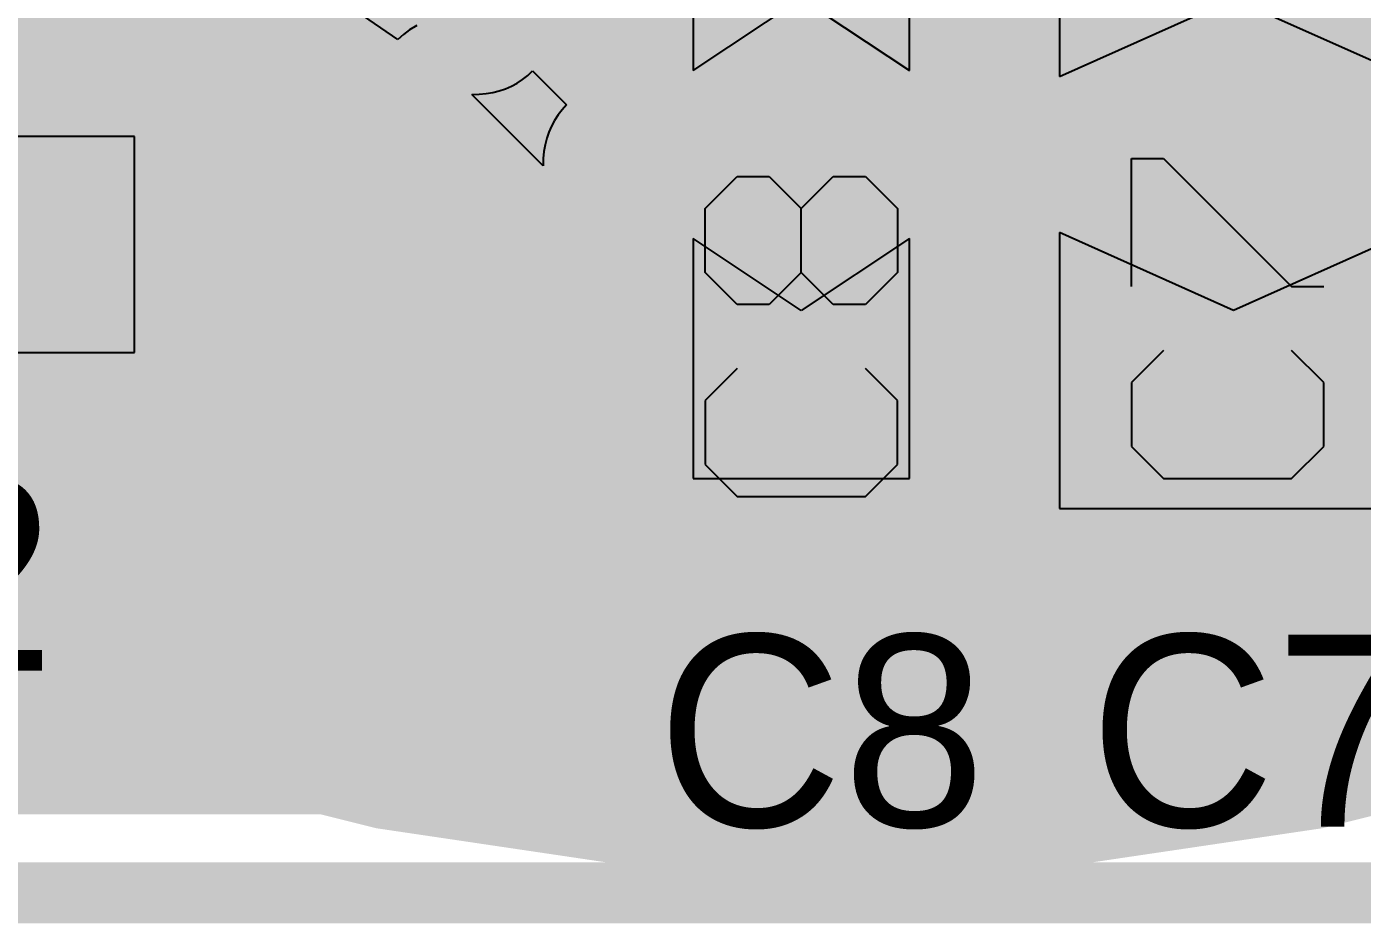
# Model space of a CAD drawing. Header units: millimetres. Extents: x 102.9 to 127.1, y 44.5 to 70.5.
# Drawn here: x 111.57 to 117.14, y 44.5 to 48.23 of the extents above; entities that cross this region are included whole.
import ezdxf

# ---------------------------------------------------------------- set-up
doc = ezdxf.new("R2010")
doc.units = ezdxf.units.MM
for name, color, linetype in [('BottomLayer', 5, 'Continuous'), ('BottomOverlay', 54, 'Continuous'), ('KeepOutLayer', 6, 'Continuous'), ('Mechanical3', 76, 'Continuous'), ('MultiLayer', 9, 'Continuous'), ('TopLayer', 1, 'Continuous'), ('TopOverlay', 2, 'Continuous'), ('TopPaste', 8, 'Continuous'), ('TopSolder', 216, 'Continuous'), ('ViaHoleLayer', 16, 'Continuous')]:
    doc.layers.add(name, color=color, linetype=linetype)

# ---------------------------------------------------------------- blocks, each defined once
blk = doc.blocks.new('3034_TR_B_12')
at = {"layer": 'BottomOverlay', "const_width": 0.1999996}
blk.add_lwpolyline([(10.00000032, -0.0999998, 1), (-10.00000032, -0.0999998, 1)], format="xyb", close=True, dxfattribs=at)
at = {"layer": 'BottomOverlay', "const_width": 0.254}
blk.add_lwpolyline([(7.89999944, 7.89999944), (-7.800002179999999, 7.89999944)], dxfattribs=at)
blk = doc.blocks.new('RC0603_16')
at = {"layer": 'Mechanical3'}
for p, q in [((-1.15000024, -0.3999992), (-1.15000024, 0.39974266)), ((-1.15000024, 0.39974266), (-0.7501280399999999, 0.39974266)), ((-0.7501280399999999, 0.39974266), (-0.616839, 0.2664536199999999)), ((-0.2169668, 0.39974266), (-0.35025838, 0.2664536199999999)), ((0.04961382, 0.39974266), (-0.2169668, 0.39974266)), ((0.18290286, 0.2664536199999999), (0.04961382, 0.39974266)), ((-0.616839, 0.2664536199999999), (-0.616839, -0.000127)), ((0.18290286, 0.13316204), (0.18290286, 0.2664536199999999)), ((-0.35025838, -0.3999992), (0.18290286, 0.13316204)), ((-0.616839, -0.000127), (-0.7501280399999999, -0.13341858)), ((-0.7501280399999999, -0.13341858), (-1.15000024, -0.13341858)), ((-0.88341962, -0.13341858), (-0.616839, -0.3999992)), ((0.18290286, -0.3999992), (-0.35025838, -0.3999992))]:
    blk.add_line(p, q, dxfattribs=at)
at = {"layer": 'TopLayer'}
for points in [[(-1.12499902, -0.4499991), (-0.4250004199999999, -0.4499991), (-1.12499902, 0.4499991), (-0.4250004199999999, 0.4499991)], [(1.12439958, 0.4499991), (0.42440098, 0.4499991), (1.12439958, -0.4499991), (0.42440098, -0.4499991)]]:
    blk.add_solid(points, dxfattribs=at)
at = {"layer": 'TopOverlay', "const_width": 0.17800066}
for points in [[(-1.32499862, 0.65000124), (1.32500116, 0.65000124)], [(-1.32499862, -0.65000124), (-1.32499862, 0.65000124)], [(1.32500116, -0.65000124), (1.32500116, 0.65000124)], [(-1.32499862, -0.65000124), (1.32500116, -0.65000124)]]:
    blk.add_lwpolyline(points, dxfattribs=at)
at = {"layer": 'TopOverlay', "const_width": 0.08899906}
for points in [[(-1.36949942, 0.65000124, 1), (-1.28049782, 0.65000124, 1)], [(-1.36949942, 0.65000124, 1), (-1.28049782, 0.65000124, 1)], [(1.28050036, 0.65000124, 1), (1.36950196, 0.65000124, 1)], [(1.28050036, 0.65000124, 1), (1.36950196, 0.65000124, 1)], [(-1.36949942, -0.65000124, 1), (-1.28049782, -0.65000124, 1)], [(-1.36949942, -0.65000124, 1), (-1.28049782, -0.65000124, 1)], [(1.28050036, -0.65000124, 1), (1.36950196, -0.65000124, 1)], [(1.28050036, -0.65000124, 1), (1.36950196, -0.65000124, 1)]]:
    blk.add_lwpolyline(points, format="xyb", close=True, dxfattribs=at)
at = {"layer": 'TopPaste'}
for p, q in [((-1.12499902, 0.4499991), (-1.12499902, -0.4499991)), ((-0.4250004199999999, 0.4499991), (-1.12499902, 0.4499991)), ((-0.62500002, 0), (-0.4250004199999999, 0.4499991)), ((1.12439958, 0.4499991), (0.42440098, 0.4499991)), ((0.42440098, 0.4499991), (0.62440058, 0)), ((1.12439958, -0.4499991), (1.12439958, 0.4499991)), ((-0.4250004199999999, -0.4499991), (-0.62500002, 0)), ((0.62440058, 0), (0.42440098, -0.4499991)), ((-1.12499902, -0.4499991), (-0.4250004199999999, -0.4499991)), ((0.42440098, -0.4499991), (1.12439958, -0.4499991))]:
    blk.add_line(p, q, dxfattribs=at)
at = {"layer": 'TopSolder'}
for points in [[(-1.17499892, -0.499999), (-0.37500052, -0.499999), (-1.17499892, 0.499999), (-0.37500052, 0.499999)], [(1.17439948, 0.499999), (0.37440108, 0.499999), (1.17439948, -0.499999), (0.37440108, -0.499999)]]:
    blk.add_solid(points, dxfattribs=at)
blk = doc.blocks.new('RC0805_24')
at = {"layer": 'Mechanical3'}
for p, q in [((-1.49999954, 0.42474134), (-1.49999954, -0.37500052)), ((-0.5669661, 0.42474134), (-0.7002576799999999, 0.2914523)), ((-0.30038548, 0.42474134), (-0.5669661, 0.42474134)), ((-0.16709644, 0.2914523), (-0.30038548, 0.42474134)), ((-0.16709644, 0.15816072), (-0.16709644, 0.2914523)), ((-0.7002576799999999, -0.37500052), (-0.16709644, 0.15816072)), ((-1.49999954, -0.37500052), (-0.9668382999999999, -0.37500052)), ((-0.16709644, -0.37500052), (-0.7002576799999999, -0.37500052))]:
    blk.add_line(p, q, dxfattribs=at)
at = {"layer": 'TopLayer'}
for points in [[(-1.47500086, 0.6999985999999999), (-1.47500086, -0.6999985999999999), (-0.4250004199999999, 0.6999985999999999), (-0.4250004199999999, -0.6999985999999999)], [(1.47499832, -0.6999985999999999), (1.47499832, 0.6999985999999999), (0.4249978799999999, -0.6999985999999999), (0.4249978799999999, 0.6999985999999999)]]:
    blk.add_solid(points, dxfattribs=at)
at = {"layer": 'TopOverlay', "const_width": 0.0999998}
for points in [[(1.6699992, 0.89000076), (-1.67000174, 0.89000076)], [(-1.67000174, 0.89000076), (-1.67000174, -0.89000076)], [(1.6699992, 0.89000076), (1.6699992, -0.89000076)], [(1.6699992, -0.89000076), (-1.67000174, -0.89000076)]]:
    blk.add_lwpolyline(points, dxfattribs=at)
at = {"layer": 'TopOverlay', "const_width": 0.0499999}
for points in [[(-1.69500042, 0.89000076, 1), (-1.64500306, 0.89000076, 1)], [(-1.69500042, 0.89000076, 1), (-1.64500306, 0.89000076, 1)], [(1.64500052, 0.89000076, 1), (1.69499788, 0.89000076, 1)], [(1.64500052, 0.89000076, 1), (1.69499788, 0.89000076, 1)], [(-1.69500042, -0.89000076, 1), (-1.64500306, -0.89000076, 1)], [(-1.69500042, -0.89000076, 1), (-1.64500306, -0.89000076, 1)], [(1.64500052, -0.89000076, 1), (1.69499788, -0.89000076, 1)], [(1.64500052, -0.89000076, 1), (1.69499788, -0.89000076, 1)]]:
    blk.add_lwpolyline(points, format="xyb", close=True, dxfattribs=at)
at = {"layer": 'TopPaste'}
for p, q in [((-1.47500086, 0.7000011399999999), (-1.47500086, -0.7000011399999999)), ((-0.4250004199999999, 0.7000011399999999), (-1.47500086, 0.7000011399999999)), ((-0.75000104, 0), (-0.4250004199999999, 0.7000011399999999)), ((1.47499832, 0.7000011399999999), (0.4249978799999999, 0.7000011399999999)), ((0.4249978799999999, 0.7000011399999999), (0.7499985, 0)), ((1.47499832, -0.7000011399999999), (1.47499832, 0.7000011399999999)), ((-0.4250004199999999, -0.7000011399999999), (-0.75000104, 0)), ((0.7499985, 0), (0.4249978799999999, -0.7000011399999999)), ((-1.47500086, -0.7000011399999999), (-0.4250004199999999, -0.7000011399999999)), ((0.4249978799999999, -0.7000011399999999), (1.47499832, -0.7000011399999999))]:
    blk.add_line(p, q, dxfattribs=at)
at = {"layer": 'TopSolder'}
for points in [[(-1.52500076, 0.7499985), (-1.52500076, -0.7499985), (-0.37500052, 0.7499985), (-0.37500052, -0.7499985)], [(1.52499822, -0.7499985), (1.52499822, 0.7499985), (0.37499798, -0.7499985), (0.37499798, 0.7499985)]]:
    blk.add_solid(points, dxfattribs=at)
blk = doc.blocks.new('CC0603_38')
at = {"layer": 'Mechanical3'}
for p, q in [((-1.29170938, 0.39974266), (-1.42500096, 0.2664536199999999)), ((-1.02512876, 0.39974266), (-1.29170938, 0.39974266)), ((-0.8918397199999999, 0.2664536199999999), (-1.02512876, 0.39974266)), ((-0.6252591, 0.2664536199999999), (-0.4919675199999999, 0.39974266)), ((-0.4919675199999999, 0.39974266), (-0.2253869, 0.39974266)), ((-0.2253869, 0.39974266), (-0.09209786, 0.2664536199999999)), ((-1.42500096, 0.2664536199999999), (-1.42500096, -0.26670762)), ((-0.6252591, 0.13316204), (-0.6252591, 0.2664536199999999)), ((-0.09209786, 0.2664536199999999), (-0.09209786, 0.13316204)), ((-0.4919675199999999, -0.000127), (-0.6252591, 0.13316204)), ((-0.09209786, 0.13316204), (-0.2253869, -0.000127)), ((-0.6252591, -0.13341858), (-0.4919675199999999, -0.000127)), ((-0.4919675199999999, -0.000127), (-0.2253869, -0.000127)), ((-0.2253869, -0.000127), (-0.09209786, -0.13341858)), ((-0.6252591, -0.26670762), (-0.6252591, -0.13341858)), ((-0.09209786, -0.13341858), (-0.09209786, -0.26670762)), ((-1.42500096, -0.26670762), (-1.29170938, -0.3999992)), ((-1.02512876, -0.3999992), (-0.8918397199999999, -0.26670762)), ((-0.4919675199999999, -0.3999992), (-0.6252591, -0.26670762)), ((-0.09209786, -0.26670762), (-0.2253869, -0.3999992)), ((-1.29170938, -0.3999992), (-1.02512876, -0.3999992)), ((-0.2253869, -0.3999992), (-0.4919675199999999, -0.3999992))]:
    blk.add_line(p, q, dxfattribs=at)
at = {"layer": 'TopLayer'}
for points in [[(-1.34999984, -0.4499991), (-0.35000184, -0.4499991), (-1.34999984, 0.4499991), (-0.35000184, 0.4499991)], [(1.3499973, 0.4499991), (0.3499993, 0.4499991), (1.3499973, -0.4499991), (0.3499993, -0.4499991)]]:
    blk.add_solid(points, dxfattribs=at)
at = {"layer": 'TopOverlay', "const_width": 0.17800066}
for points in [[(-1.5329408, -0.64693038, -0.2011811506940076), (-1.5318105, 0.6496304)], [(1.53360882, 0.6496304, -0.2011811506940095), (1.53473912, -0.64693038)]]:
    blk.add_lwpolyline(points, format="xyb", dxfattribs=at)
at = {"layer": 'TopOverlay', "const_width": 0.08899906}
for points in [[(-1.5763113, 0.6496304, 1), (-1.4873097, 0.6496304, 1)], [(-1.56950156, 0.65000124, 1), (-1.48049996, 0.65000124, 1)], [(1.48049742, 0.65000124, 1), (1.56949902, 0.65000124, 1)], [(1.48910802, 0.6496304, 1), (1.57810962, 0.6496304, 1)], [(-1.5774416, -0.64693038, 1), (-1.48844, -0.64693038, 1)], [(-1.56760164, -0.6476999999999999, 1), (-1.47860004, -0.6476999999999999, 1)], [(1.48039836, -0.6476999999999999, 1), (1.56939996, -0.6476999999999999, 1)], [(1.49023832, -0.64693038, 1), (1.57923992, -0.64693038, 1)]]:
    blk.add_lwpolyline(points, format="xyb", close=True, dxfattribs=at)
at = {"layer": 'TopOverlay', "const_width": 0.17800066}
for points in [[(-1.52500076, 0.65000124), (1.52499822, 0.65000124)], [(-1.52310084, -0.6476999999999999), (1.52489916, -0.6476999999999999)]]:
    blk.add_lwpolyline(points, dxfattribs=at)
at = {"layer": 'TopPaste'}
for p, q in [((-1.34999984, 0.4499991), (-1.34999984, -0.4499991)), ((-0.35000184, 0.4499991), (-1.34999984, 0.4499991)), ((-0.65000124, 0), (-0.35000184, 0.4499991)), ((1.3499973, 0.4499991), (0.3499993, 0.4499991)), ((0.3499993, 0.4499991), (0.6499986999999999, 0)), ((1.3499973, -0.4499991), (1.3499973, 0.4499991)), ((-0.35000184, -0.4499991), (-0.65000124, 0)), ((0.6499986999999999, 0), (0.3499993, -0.4499991)), ((-1.34999984, -0.4499991), (-0.35000184, -0.4499991)), ((0.3499993, -0.4499991), (1.3499973, -0.4499991))]:
    blk.add_line(p, q, dxfattribs=at)
at = {"layer": 'TopSolder'}
for points in [[(-1.39999974, -0.499999), (-0.30000194, -0.499999), (-1.39999974, 0.499999), (-0.30000194, 0.499999)], [(1.3999972, 0.499999), (0.2999994, 0.499999), (1.3999972, -0.499999), (0.2999994, -0.499999)]]:
    blk.add_solid(points, dxfattribs=at)
blk = doc.blocks.new('CC0805_39')
at = {"layer": 'Mechanical3'}
for p, q in [((-1.2167108, 0.42474388), (-1.35000238, 0.29145484)), ((-0.9501301799999999, 0.42474388), (-1.2167108, 0.42474388)), ((-0.8168411400000001, 0.29145484), (-0.9501301799999999, 0.42474388)), ((-0.55026052, 0.42474388), (-0.01709928, 0.42474388)), ((-0.01709928, 0.42474388), (-0.01709928, 0.29145484)), ((-1.35000238, 0.29145484), (-1.35000238, -0.2417064)), ((-0.01709928, 0.29145484), (-0.55026052, -0.2417064)), ((-1.35000238, -0.2417064), (-1.2167108, -0.37499798)), ((-0.9501301799999999, -0.37499798), (-0.8168411400000001, -0.2417064)), ((-0.55026052, -0.2417064), (-0.55026052, -0.37499798)), ((-1.2167108, -0.37499798), (-0.9501301799999999, -0.37499798))]:
    blk.add_line(p, q, dxfattribs=at)
at = {"layer": 'TopLayer'}
for points in [[(-1.47499832, 0.72499982), (-1.47499832, -0.72499982), (-0.32499808, 0.72499982), (-0.32499808, -0.72499982)], [(1.4750034, -0.72499982), (1.4750034, 0.72499982), (0.32500316, -0.72499982), (0.32500316, 0.72499982)]]:
    blk.add_solid(points, dxfattribs=at)
at = {"layer": 'TopOverlay', "const_width": 0.0999998}
for points in [[(-1.6499967, 0.90000074), (1.65000178, 0.90000074)], [(-1.6499967, 0.90000074), (-1.6499967, -0.90000074)], [(1.65000178, 0.90000074), (1.65000178, -0.90000074)], [(-1.6499967, -0.90000074), (1.65000178, -0.90000074)]]:
    blk.add_lwpolyline(points, dxfattribs=at)
at = {"layer": 'TopOverlay', "const_width": 0.0499999}
for points in [[(-1.67499538, 0.90000074, 1), (-1.62499802, 0.90000074, 1)], [(-1.67499538, 0.90000074, 1), (-1.62499802, 0.90000074, 1)], [(1.6250031, 0.90000074, 1), (1.67500046, 0.90000074, 1)], [(1.6250031, 0.90000074, 1), (1.67500046, 0.90000074, 1)], [(-1.67499538, -0.90000074, 1), (-1.62499802, -0.90000074, 1)], [(-1.67499538, -0.90000074, 1), (-1.62499802, -0.90000074, 1)], [(1.6250031, -0.90000074, 1), (1.67500046, -0.90000074, 1)], [(1.6250031, -0.90000074, 1), (1.67500046, -0.90000074, 1)]]:
    blk.add_lwpolyline(points, format="xyb", close=True, dxfattribs=at)
at = {"layer": 'TopPaste'}
for p, q in [((-0.32499808, 0.72499982), (-1.47499832, 0.72499982)), ((-1.47499832, 0.72499982), (-1.47499832, -0.72499982)), ((-0.6499986999999999, 0), (-0.32499808, 0.72499982)), ((1.47500086, 0.72499982), (0.32500062, 0.72499982)), ((0.32500062, 0.72499982), (0.65000124, 0)), ((1.47500086, -0.72499982), (1.47500086, 0.72499982)), ((-0.32499808, -0.72499982), (-0.6499986999999999, 0)), ((0.65000124, 0), (0.32500062, -0.72499982)), ((-1.47499832, -0.72499982), (-0.32499808, -0.72499982)), ((0.32500062, -0.72499982), (1.47500086, -0.72499982))]:
    blk.add_line(p, q, dxfattribs=at)
at = {"layer": 'TopSolder'}
for points in [[(-1.52499822, 0.77499972), (-1.52499822, -0.77499972), (-0.27499818, 0.77499972), (-0.27499818, -0.77499972)], [(1.5250033, -0.77499972), (1.5250033, 0.77499972), (0.27500326, -0.77499972), (0.27500326, 0.77499972)]]:
    blk.add_solid(points, dxfattribs=at)

msp = doc.modelspace()

# ---------------------------------------------------------------- linework, layer by layer
at = {"layer": 'BottomLayer'}
for p, q in [((113.66111634, 48.02909114), (113.68157096, 48.04798874)), ((113.68157096, 48.04798874), (113.82299054, 47.90656662)), ((113.59321706, 47.98452683999999), (113.61694066, 47.99735892)), ((113.61694066, 47.99735892), (113.63957206, 48.01221538)), ((113.63957206, 48.01221538), (113.66111634, 48.02909114)), ((113.42800276, 47.94998537999999), (113.45826178, 47.95068895999999)), ((113.72498464, 47.65299842), (113.42800276, 47.94998537999999)), ((113.45826178, 47.95068895999999), (113.48743114, 47.95341184)), ((113.48743114, 47.95341184), (113.51551338, 47.9581591)), ((113.51551338, 47.9581591), (113.54250342, 47.96492566)), ((113.54250342, 47.96492566), (113.56840634, 47.9737166)), ((113.56840634, 47.9737166), (113.59321706, 47.98452683999999)), ((113.80409294, 47.88611453999999), (113.78721464, 47.86457026)), ((113.82299054, 47.90656662), (113.80409294, 47.88611453999999)), ((113.77236072, 47.84193631999999), (113.75952864, 47.81821526)), ((113.78721464, 47.86457026), (113.77236072, 47.84193631999999)), ((113.73992746, 47.76750162), (113.73315836, 47.74051158)), ((113.74871586, 47.79340199999999), (113.73992746, 47.76750162)), ((113.75952864, 47.81821526), (113.74871586, 47.79340199999999)), ((113.72841364, 47.71242934), (113.72568822, 47.68325998)), ((113.73315836, 47.74051158), (113.72841364, 47.71242934)), ((113.72568822, 47.68325998), (113.72498464, 47.65299842))]:
    msp.add_line(p, q, dxfattribs=at)
at = {"layer": 'BottomLayer', "const_width": 0.1999996}
for points in [[(111.10834268, 49.38233964), (112.82520234, 47.66547997999999)], [(113.72499988, 46.95000008), (115.97500046, 49.20000066)], [(110.82499806, 49.10000085999999), (112.97499884, 46.95000008)], [(114.0083445, 46.6676613), (116.25733924, 48.91665604)], [(116.89999988, 46.30000138), (116.89999988, 48.93431666)], [(110.65931386, 48.70000166), (112.69165422, 46.6676613)], [(113.42500302, 47.65000122), (114.3999998, 48.624998)], [(112.29077872, 48.1999036), (112.96210326, 48.1999036)], [(115.5405868, 48.1999036), (116.89999988, 48.1999036)], [(112.49077832, 47.999904), (112.93759226, 47.999904)], [(115.3405872, 47.999904), (116.89999988, 47.999904)], [(103.45707274, 47.7999044), (111.55941112, 47.7999044)], [(112.69077792, 47.7999044), (112.84402882, 47.7999044)], [(115.1405876, 47.7999044), (116.89999988, 47.7999044)], [(113.42500048, 47.65000122), (113.42500302, 47.65000122)], [(103.45707274, 47.5999048), (111.75941072, 47.5999048)], [(114.940588, 47.5999048), (116.89999988, 47.5999048)], [(103.60396348, 47.3999052), (111.95941032, 47.3999052)], [(114.7405884, 47.3999052), (116.89999988, 47.3999052)], [(103.80396308, 47.19990559999999), (112.15940992, 47.19990559999999)], [(114.5405888, 47.19990559999999), (116.89999988, 47.19990559999999)], [(104.00396268, 46.999906), (112.35940952, 46.999906)], [(114.3405892, 46.999906), (116.89999988, 46.999906)], [(112.97499884, 46.95000008), (113.72499988, 46.95000008)], [(104.20396228, 46.7999064), (112.55940912, 46.7999064)], [(114.1405896, 46.7999064), (116.89999988, 46.7999064)], [(104.40396188, 46.5999068), (112.78151942, 46.5999068)], [(113.9184793, 46.5999068), (116.89999988, 46.5999068)], [(112.97499884, 46.55000088), (113.72499988, 46.55000088)], [(104.60396148, 46.39990719999999), (116.89999988, 46.39990719999999)], [(104.80396108, 46.1999076), (116.91272528, 46.1999076)], [(105.00396068, 45.999908), (117.03440906, 45.999908)], [(117.0176603, 46.01665676), (117.44165488, 45.59266218)], [(105.20396028, 45.79990839999999), (117.23440866, 45.79990839999999)], [(105.40395988, 45.59990879999999), (117.43440826, 45.59990879999999)], [(105.60395948, 45.3999092), (117.37422042, 45.3999092)], [(105.80395908, 45.1999096), (117.35804062, 45.1999096)], [(105.9518709, 45.05199778), (117.39014622, 45.05199778)]]:
    msp.add_lwpolyline(points, dxfattribs=at)
for points in [[(113.06107944, 48.12703354, -0.2701195128479454), (112.7253397, 48.74684688)], [(112.82520234, 47.66547997999999, -0.2271128822824044), (113.06107944, 48.12703354)], [(112.97499884, 46.55000088, -0.199374349183068), (112.69165422, 46.6676613)], [(112.97499884, 46.55000088, -0.198912367379658), (112.69215714, 46.66715838)], [(114.0083445, 46.6676613, -0.1993743491830898), (113.72499988, 46.55000088)], [(114.00784158, 46.66715838, -0.198912367379658), (113.72499988, 46.55000088)], [(117.0176603, 46.01665676, -0.1993743491831203), (116.89999988, 46.30000138)], [(117.01715738, 46.01715968, -0.198912367379658), (116.89999988, 46.30000138)]]:
    msp.add_lwpolyline(points, format="xyb", dxfattribs=at)
at = {"layer": 'BottomLayer'}
for points, const_width in [([(112.24077882, 48.1999036, 1), (112.34077862, 48.1999036, 1)], 0.0999998), ([(112.91210336, 48.1999036, 1), (113.01210316, 48.1999036, 1)], 0.0999998), ([(115.4905869, 48.1999036, 1), (115.5905867, 48.1999036, 1)], 0.0999998), ([(116.84999998, 48.1999036, 1), (116.94999978, 48.1999036, 1)], 0.0999998), ([(113.01107954, 48.12703354, 1), (113.11107934, 48.12703354, 1)], 0.0999998), ([(113.01107954, 48.12703354, 1), (113.11107934, 48.12703354, 1)], 0.0999998), ([(112.44077842, 47.999904, 1), (112.54077822, 47.999904, 1)], 0.0999998), ([(112.88759236, 47.999904, 1), (112.98759216, 47.999904, 1)], 0.0999998), ([(115.2905873, 47.999904, 1), (115.3905871, 47.999904, 1)], 0.0999998), ([(116.84999998, 47.999904, 1), (116.94999978, 47.999904, 1)], 0.0999998), ([(113.27500078, 47.65000122, 1), (113.57500018, 47.65000122, 1)], 0.2999994), ([(111.50941122, 47.7999044, 1), (111.60941102, 47.7999044, 1)], 0.0999998), ([(112.64077802, 47.7999044, 1), (112.74077782, 47.7999044, 1)], 0.0999998), ([(112.79402892, 47.7999044, 1), (112.89402872, 47.7999044, 1)], 0.0999998), ([(115.0905877, 47.7999044, 1), (115.1905875, 47.7999044, 1)], 0.0999998), ([(116.84999998, 47.7999044, 1), (116.94999978, 47.7999044, 1)], 0.0999998), ([(112.77520244, 47.66547997999999, 1), (112.87520224, 47.66547997999999, 1)], 0.0999998), ([(112.77520244, 47.66547997999999, 1), (112.87520224, 47.66547997999999, 1)], 0.0999998), ([(113.37500058, 47.65000122, 1), (113.47500038, 47.65000122, 1)], 0.0999998), ([(113.37500312, 47.65000122, 1), (113.47500292, 47.65000122, 1)], 0.0999998), ([(113.37500312, 47.65000122, 1), (113.47500292, 47.65000122, 1)], 0.0999998), ([(111.70941082, 47.5999048, 1), (111.80941062, 47.5999048, 1)], 0.0999998), ([(114.8905881, 47.5999048, 1), (114.9905879, 47.5999048, 1)], 0.0999998), ([(116.84999998, 47.5999048, 1), (116.94999978, 47.5999048, 1)], 0.0999998), ([(111.90941042, 47.3999052, 1), (112.00941022, 47.3999052, 1)], 0.0999998), ([(114.6905885, 47.3999052, 1), (114.7905883, 47.3999052, 1)], 0.0999998), ([(116.84999998, 47.3999052, 1), (116.94999978, 47.3999052, 1)], 0.0999998), ([(112.10941002, 47.19990559999999, 1), (112.20940982, 47.19990559999999, 1)], 0.0999998), ([(114.4905889, 47.19990559999999, 1), (114.5905887, 47.19990559999999, 1)], 0.0999998), ([(116.84999998, 47.19990559999999, 1), (116.94999978, 47.19990559999999, 1)], 0.0999998), ([(112.30940962, 46.999906, 1), (112.40940942, 46.999906, 1)], 0.0999998), ([(114.2905893, 46.999906, 1), (114.3905891, 46.999906, 1)], 0.0999998), ([(116.84999998, 46.999906, 1), (116.94999978, 46.999906, 1)], 0.0999998), ([(112.92499894, 46.95000008, 1), (113.02499874, 46.95000008, 1)], 0.0999998), ([(112.92499894, 46.95000008, 1), (113.02499874, 46.95000008, 1)], 0.0999998), ([(113.67499998, 46.95000008, 1), (113.77499978, 46.95000008, 1)], 0.0999998), ([(113.67499998, 46.95000008, 1), (113.77499978, 46.95000008, 1)], 0.0999998), ([(112.50940922, 46.7999064, 1), (112.60940902, 46.7999064, 1)], 0.0999998), ([(114.0905897, 46.7999064, 1), (114.1905895, 46.7999064, 1)], 0.0999998), ([(116.84999998, 46.7999064, 1), (116.94999978, 46.7999064, 1)], 0.0999998), ([(112.64165432, 46.6676613, 1), (112.74165412, 46.6676613, 1)], 0.0999998), ([(112.64165432, 46.6676613, 1), (112.74165412, 46.6676613, 1)], 0.0999998), ([(112.64215724, 46.66715838, 1), (112.74215704, 46.66715838, 1)], 0.0999998), ([(113.95784168, 46.66715838, 1), (114.05784148, 46.66715838, 1)], 0.0999998), ([(113.9583446, 46.6676613, 1), (114.0583444, 46.6676613, 1)], 0.0999998), ([(113.9583446, 46.6676613, 1), (114.0583444, 46.6676613, 1)], 0.0999998), ([(112.73151952, 46.5999068, 1), (112.83151932, 46.5999068, 1)], 0.0999998), ([(113.8684794, 46.5999068, 1), (113.9684792, 46.5999068, 1)], 0.0999998), ([(116.84999998, 46.5999068, 1), (116.94999978, 46.5999068, 1)], 0.0999998), ([(112.92499894, 46.55000088, 1), (113.02499874, 46.55000088, 1)], 0.0999998), ([(112.92499894, 46.55000088, 1), (113.02499874, 46.55000088, 1)], 0.0999998), ([(112.92499894, 46.55000088, 1), (113.02499874, 46.55000088, 1)], 0.0999998), ([(113.67499998, 46.55000088, 1), (113.77499978, 46.55000088, 1)], 0.0999998), ([(113.67499998, 46.55000088, 1), (113.77499978, 46.55000088, 1)], 0.0999998), ([(113.67499998, 46.55000088, 1), (113.77499978, 46.55000088, 1)], 0.0999998), ([(116.84999998, 46.39990719999999, 1), (116.94999978, 46.39990719999999, 1)], 0.0999998), ([(112.80000046, 46.09999924, 1), (113.09999986, 46.09999924, 1)], 0.2999994), ([(116.84999998, 46.30000138, 1), (116.94999978, 46.30000138, 1)], 0.0999998), ([(116.84999998, 46.30000138, 1), (116.94999978, 46.30000138, 1)], 0.0999998), ([(116.84999998, 46.30000138, 1), (116.94999978, 46.30000138, 1)], 0.0999998), ([(116.86272538, 46.1999076, 1), (116.96272518, 46.1999076, 1)], 0.0999998), ([(113.77499978, 45.83537442, 1), (114.07499918, 45.83537442, 1)], 0.2999994), ([(115.20000074, 45.84999974, 1), (115.50000014, 45.84999974, 1)], 0.2999994), ([(116.96715748, 46.01715968, 1), (117.06715728, 46.01715968, 1)], 0.0999998), ([(116.9676604, 46.01665676, 1), (117.0676602, 46.01665676, 1)], 0.0999998), ([(116.9676604, 46.01665676, 1), (117.0676602, 46.01665676, 1)], 0.0999998), ([(116.98440916, 45.999908, 1), (117.08440896, 45.999908, 1)], 0.0999998), ([(117.18440876, 45.79990839999999, 1), (117.28440856, 45.79990839999999, 1)], 0.0999998)]:
    msp.add_lwpolyline(points, format="xyb", close=True, dxfattribs=dict(at, const_width=const_width))
at = {"layer": 'BottomOverlay', "const_width": 6.899998899999999}
msp.add_lwpolyline([(121.47499962, 54.79999961999999, 1), (108.47500022, 54.79999961999999, 1)], format="xyb", close=True, dxfattribs=at)
at = {"layer": 'KeepOutLayer', "const_width": 0.254}
msp.add_lwpolyline([(105.77500054, 44.62499838), (124.22851202, 44.62499838)], dxfattribs=at)
at = {"layer": 'MultiLayer', "const_width": 0.2999994}
for points in [[(113.27500078, 47.65000122, 1), (113.57500018, 47.65000122, 1)], [(112.80000046, 46.09999924, 1), (113.09999986, 46.09999924, 1)], [(113.77499978, 45.83537442, 1), (114.07499918, 45.83537442, 1)], [(115.20000074, 45.84999974, 1), (115.50000014, 45.84999974, 1)]]:
    msp.add_lwpolyline(points, format="xyb", close=True, dxfattribs=at)
at = {"layer": 'TopLayer'}
for p, q in [((113.12022334, 48.17878858), (112.95250714, 48.29391407999999)), ((113.16933678, 48.21911361999999), (113.14320526, 48.1995734)), ((113.1986179, 48.23740924), (113.16933678, 48.21911361999999)), ((113.14320526, 48.1995734), (113.12022334, 48.17878858))]:
    msp.add_line(p, q, dxfattribs=at)
at = {"layer": 'TopLayer', "const_width": 0.1999996}
for points in [[(112.12501324, 47.3250006), (113.42500048, 48.62498784)], [(111.02439822, 48.07500164), (112.30933088, 48.07500164)], [(111.21499982, 48.1100003), (112.34432954, 48.1100003)], [(113.9547632, 48.00000306), (114.04421184, 48.00000306)], [(113.95565728, 47.999904), (114.04345492, 47.999904)], [(114.05000304, 47.75000101999999), (114.05000304, 48.00000306)], [(115.55000512, 47.75000101999999), (115.55000512, 48.00000306)], [(115.57500634, 47.72500488), (115.57500634, 48.00000306)], [(114.05000304, 47.75000101999999), (115.55000512, 47.75000101999999)], [(115.57500634, 47.72500488), (117.62500478, 47.72500488)], [(115.57500634, 47.67500244), (117.62500478, 47.67500244)], [(115.57500634, 45.92500339999999), (115.57500634, 47.67500244)], [(112.0749981, 46.29999883999999), (113.42500048, 47.65000122)], [(114.05000304, 47.65000376), (115.55000512, 47.65000376)], [(114.05000304, 46.05000188), (114.05000304, 47.65000376)], [(115.55000512, 46.05000188), (115.55000512, 47.65000376)], [(116.60000556, 46.80000292), (116.60000556, 47.57500264)], [(114.80000408, 46.85000282), (114.80000408, 47.55000141999999)], [(113.97039182, 47.3999052), (114.05000304, 47.3999052)], [(111.67439946, 47.3250006), (112.12501324, 47.3250006)], [(113.82175356, 47.19990559999999), (114.05000304, 47.19990559999999)], [(112.35834272, 46.01766006), (113.39161472, 47.05093206)], [(113.34058866, 46.999906), (114.05000304, 46.999906)], [(114.15000538, 46.85000282), (114.80000408, 46.85000282)], [(114.80000408, 46.85000282), (115.45000278, 46.85000282)], [(114.80000408, 46.15000422), (114.80000408, 46.85000282)], [(113.14058906, 46.7999064), (114.05000304, 46.7999064)], [(115.67500614, 46.80000292), (116.60000556, 46.80000292)], [(116.60000556, 46.0250032), (116.60000556, 46.80000292)], [(112.94058946, 46.5999068), (114.05000304, 46.5999068)], [(112.74058986, 46.39990719999999), (114.05000304, 46.39990719999999)], [(109.42500086, 46.29999883999999), (112.0749981, 46.29999883999999)], [(112.54059026, 46.1999076), (114.05000304, 46.1999076)], [(112.33946798, 45.999908), (115.57500634, 45.999908)], [(114.05000304, 46.05000188), (115.55000512, 46.05000188)], [(109.42500086, 45.89999964), (112.0749981, 45.89999964)], [(115.57500634, 45.92500339999999), (117.62500478, 45.92500339999999)], [(106.04077598, 45.79990839999999), (117.71076026, 45.79990839999999)], [(106.20992982, 45.63075456), (117.49024508, 45.63075456)], [(106.04424562, 45.23075536), (117.95575596, 45.23075536)]]:
    msp.add_lwpolyline(points, dxfattribs=at)
at = {"layer": 'TopLayer'}
for points, const_width in [([(112.25933098, 48.07500164, 1), (112.35933078, 48.07500164, 1)], 0.0999998), ([(112.29432964, 48.1100003, 1), (112.39432944, 48.1100003, 1)], 0.0999998), ([(113.86233768, 48.00000306, 1), (113.96233748, 48.00000306, 1)], 0.0999998), ([(113.9047633, 48.00000306, 1), (114.0047631, 48.00000306, 1)], 0.0999998), ([(113.90565738, 47.999904, 1), (114.00565718, 47.999904, 1)], 0.0999998), ([(113.99345502, 47.999904, 1), (114.09345482, 47.999904, 1)], 0.0999998), ([(113.99421194, 48.00000306, 1), (114.09421174, 48.00000306, 1)], 0.0999998), ([(114.00000314, 48.00000306, 1), (114.10000294, 48.00000306, 1)], 0.0999998), ([(115.50000522, 48.00000306, 1), (115.60000502, 48.00000306, 1)], 0.0999998), ([(115.52500644, 48.00000306, 1), (115.62500624, 48.00000306, 1)], 0.0999998), ([(113.27500078, 47.65000122, 1), (113.57500018, 47.65000122, 1)], 0.2999994), ([(114.00000314, 47.75000101999999, 1), (114.10000294, 47.75000101999999, 1)], 0.0999998), ([(114.00000314, 47.75000101999999, 1), (114.10000294, 47.75000101999999, 1)], 0.0999998), ([(115.50000522, 47.75000101999999, 1), (115.60000502, 47.75000101999999, 1)], 0.0999998), ([(115.50000522, 47.75000101999999, 1), (115.60000502, 47.75000101999999, 1)], 0.0999998), ([(115.52500644, 47.72500488, 1), (115.62500624, 47.72500488, 1)], 0.0999998), ([(115.52500644, 47.72500488, 1), (115.62500624, 47.72500488, 1)], 0.0999998), ([(115.52500644, 47.67500244, 1), (115.62500624, 47.67500244, 1)], 0.0999998), ([(115.52500644, 47.67500244, 1), (115.62500624, 47.67500244, 1)], 0.0999998), ([(113.37500058, 47.65000122, 1), (113.47500038, 47.65000122, 1)], 0.0999998), ([(113.97499938, 47.65000122, 1), (114.07499918, 47.65000122, 1)], 0.0999998), ([(113.97499938, 47.65000122, 1), (114.07499918, 47.65000122, 1)], 0.0999998), ([(114.00000314, 47.65000376, 1), (114.10000294, 47.65000376, 1)], 0.0999998), ([(114.00000314, 47.65000376, 1), (114.10000294, 47.65000376, 1)], 0.0999998), ([(115.50000522, 47.65000376, 1), (115.60000502, 47.65000376, 1)], 0.0999998), ([(115.50000522, 47.65000376, 1), (115.60000502, 47.65000376, 1)], 0.0999998), ([(116.55000566, 47.57500264, 1), (116.65000546, 47.57500264, 1)], 0.0999998), ([(114.75000418, 47.55000141999999, 1), (114.85000398, 47.55000141999999, 1)], 0.0999998), ([(113.92039192, 47.3999052, 1), (114.02039172, 47.3999052, 1)], 0.0999998), ([(114.00000314, 47.3999052, 1), (114.10000294, 47.3999052, 1)], 0.0999998), ([(111.62439956, 47.3250006, 1), (111.72439936, 47.3250006, 1)], 0.0999998), ([(112.07501334, 47.3250006, 1), (112.17501314, 47.3250006, 1)], 0.0999998), ([(112.07501334, 47.3250006, 1), (112.17501314, 47.3250006, 1)], 0.0999998), ([(113.77175366, 47.19990559999999, 1), (113.87175346, 47.19990559999999, 1)], 0.0999998), ([(114.00000314, 47.19990559999999, 1), (114.10000294, 47.19990559999999, 1)], 0.0999998), ([(113.29058876, 46.999906, 1), (113.39058856, 46.999906, 1)], 0.0999998), ([(113.34161482, 47.05093206, 1), (113.44161462, 47.05093206, 1)], 0.0999998), ([(113.34161482, 47.05093206, 1), (113.44161462, 47.05093206, 1)], 0.0999998), ([(114.00000314, 46.999906, 1), (114.10000294, 46.999906, 1)], 0.0999998), ([(114.10000548, 46.85000282, 1), (114.20000528, 46.85000282, 1)], 0.0999998), ([(114.75000418, 46.85000282, 1), (114.85000398, 46.85000282, 1)], 0.0999998), ([(114.75000418, 46.85000282, 1), (114.85000398, 46.85000282, 1)], 0.0999998), ([(114.75000418, 46.85000282, 1), (114.85000398, 46.85000282, 1)], 0.0999998), ([(114.75000418, 46.85000282, 1), (114.85000398, 46.85000282, 1)], 0.0999998), ([(115.40000288, 46.85000282, 1), (115.50000268, 46.85000282, 1)], 0.0999998), ([(113.09058916, 46.7999064, 1), (113.19058896, 46.7999064, 1)], 0.0999998), ([(114.00000314, 46.7999064, 1), (114.10000294, 46.7999064, 1)], 0.0999998), ([(115.62500624, 46.80000292, 1), (115.72500604, 46.80000292, 1)], 0.0999998), ([(116.55000566, 46.80000292, 1), (116.65000546, 46.80000292, 1)], 0.0999998), ([(116.55000566, 46.80000292, 1), (116.65000546, 46.80000292, 1)], 0.0999998), ([(116.55000566, 46.80000292, 1), (116.65000546, 46.80000292, 1)], 0.0999998), ([(112.89058956, 46.5999068, 1), (112.99058936, 46.5999068, 1)], 0.0999998), ([(114.00000314, 46.5999068, 1), (114.10000294, 46.5999068, 1)], 0.0999998), ([(112.69058996, 46.39990719999999, 1), (112.79058976, 46.39990719999999, 1)], 0.0999998), ([(114.00000314, 46.39990719999999, 1), (114.10000294, 46.39990719999999, 1)], 0.0999998), ([(112.0249982, 46.29999883999999, 1), (112.124998, 46.29999883999999, 1)], 0.0999998), ([(112.0249982, 46.29999883999999, 1), (112.124998, 46.29999883999999, 1)], 0.0999998), ([(112.80000046, 46.09999924, 1), (113.09999986, 46.09999924, 1)], 0.2999994), ([(112.49059036, 46.1999076, 1), (112.59059016, 46.1999076, 1)], 0.0999998), ([(114.00000314, 46.1999076, 1), (114.10000294, 46.1999076, 1)], 0.0999998), ([(114.75000418, 46.15000422, 1), (114.85000398, 46.15000422, 1)], 0.0999998), ([(112.28946808, 45.999908, 1), (112.38946788, 45.999908, 1)], 0.0999998), ([(112.3078399, 46.01715713999999, 1), (112.4078397, 46.01715713999999, 1)], 0.0999998), ([(112.30834282, 46.01766006, 1), (112.40834262, 46.01766006, 1)], 0.0999998), ([(112.30834282, 46.01766006, 1), (112.40834262, 46.01766006, 1)], 0.0999998), ([(113.77499978, 45.83537442, 1), (114.07499918, 45.83537442, 1)], 0.2999994), ([(114.00000314, 46.05000188, 1), (114.10000294, 46.05000188, 1)], 0.0999998), ([(114.00000314, 46.05000188, 1), (114.10000294, 46.05000188, 1)], 0.0999998), ([(115.20000074, 45.84999974, 1), (115.50000014, 45.84999974, 1)], 0.2999994), ([(115.50000522, 46.05000188, 1), (115.60000502, 46.05000188, 1)], 0.0999998), ([(115.50000522, 46.05000188, 1), (115.60000502, 46.05000188, 1)], 0.0999998), ([(115.52500644, 45.999908, 1), (115.62500624, 45.999908, 1)], 0.0999998), ([(116.55000566, 46.0250032, 1), (116.65000546, 46.0250032, 1)], 0.0999998), ([(112.0249982, 45.89999964, 1), (112.124998, 45.89999964, 1)], 0.0999998), ([(112.0249982, 45.89999964, 1), (112.124998, 45.89999964, 1)], 0.0999998), ([(112.0249982, 45.89999964, 1), (112.124998, 45.89999964, 1)], 0.0999998), ([(115.52500644, 45.92500339999999, 1), (115.62500624, 45.92500339999999, 1)], 0.0999998), ([(115.52500644, 45.92500339999999, 1), (115.62500624, 45.92500339999999, 1)], 0.0999998)]:
    msp.add_lwpolyline(points, format="xyb", close=True, dxfattribs=dict(at, const_width=const_width))
at = {"layer": 'TopLayer', "const_width": 0.1999996}
for points in [[(113.91233758, 48.00000306, -0.1569786519843268), (114.02499928, 47.65000122)], [(114.02499928, 47.65000122, -0.4306151044482621), (113.39161472, 47.05093206)], [(112.35834272, 46.01766006, -0.1993743491830898), (112.0749981, 45.89999964)], [(112.3578398, 46.01715713999999, -0.198912367379658), (112.0749981, 45.89999964)]]:
    msp.add_lwpolyline(points, format="xyb", dxfattribs=at)
at = {"layer": 'ViaHoleLayer', "const_width": 0.1499997}
for points in [[(113.3500019, 47.65000122, 1), (113.49999906, 47.65000122, 1)], [(112.87500158, 46.09999924, 1), (113.02499874, 46.09999924, 1)], [(115.27500186, 45.84999974, 1), (115.42499902, 45.84999974, 1)], [(113.8500009, 45.83537442, 1), (113.99999806, 45.83537442, 1)]]:
    msp.add_lwpolyline(points, format="xyb", close=True, dxfattribs=at)

# ---------------------------------------------------------------- block references
for name, p, rotation in [('3034_TR_B_12', (115.00000114, 54.69999982), 180), ('RC0805_24', (111.0899988, 49.11000084), 180), ('CC0603_38', (114.80000408, 47.70000365999999), 90), ('CC0805_39', (116.60000556, 47.70000112), 90), ('RC0603_16', (110.89999918, 47.3250006), 360)]:
    msp.add_blockref(name, p, dxfattribs=dict(rotation=rotation))

# ---------------------------------------------------------------- texts
at = {"layer": 'TopOverlay'}
for s, p in [('R2', (110.32499906, 45.55000034)), ('C8', (114.2000002, 44.8999991)), ('C7', (115.99999914, 44.8999991))]:
    msp.add_text(s, height=0.8000009399999999, dxfattribs=at).set_placement(p)

doc.saveas('drawing.dxf')
